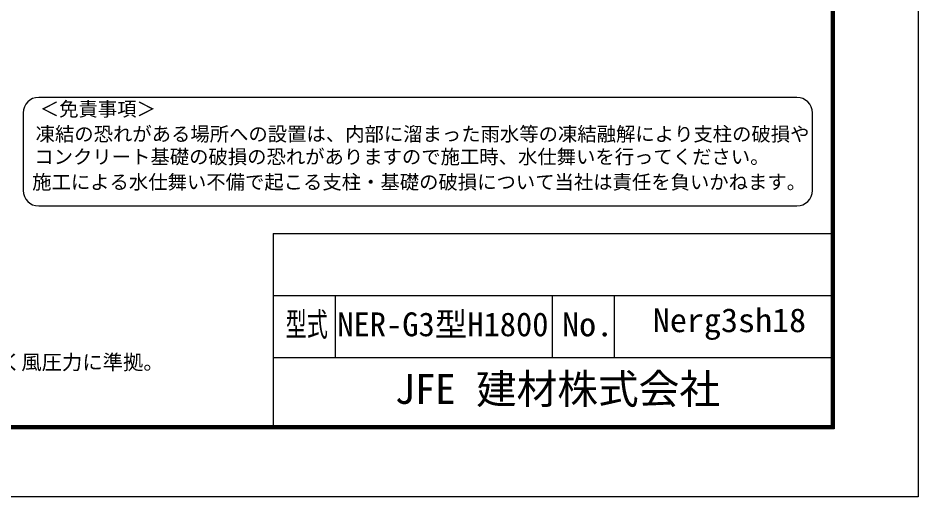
# Model space of a CAD drawing. Units: millimetres, scale not verified. Extents: x -6300 to 6300, y -4455 to 4455.
# Drawn here: x 1946 to 6300, y -4455 to -2138 of the extents above; entities that cross this region are included whole.
import ezdxf
from ezdxf.enums import TextEntityAlignment as Align

# ---------------------------------------------------------------- set-up
doc = ezdxf.new("R2010")
doc.units = ezdxf.units.MM
doc.header["$LTSCALE"] = 20
doc.layers.add('0-B_D-TTL-TXT', color=7, linetype='Continuous', lineweight=25)
doc.layers.add('0-C_D-TTL', color=7, linetype='Continuous', lineweight=25)
doc.styles.add('ＭＳ ゴシック', font='')
doc.styles.get('ＭＳ ゴシック').set_extended_font_data('MS Gothic')

msp = doc.modelspace()

# ---------------------------------------------------------------- linework, layer by layer
at = {"layer": '0-B_D-TTL-TXT', "color": 2}
for p, q in [((5714.1, -2521.96), (2045.78, -2521.96)), ((1970.78, -2596.96), (1970.78, -2971.96)), ((5789.1, -2971.96), (5789.1, -2596.96)), ((2045.78, -3046.96), (5714.1, -3046.96))]:
    msp.add_line(p, q, dxfattribs=at)
for centre, start, end in [((2045.78, -2596.96), 90, 180), ((5714.1, -2596.96), 0, 90), ((2045.78, -2971.96), 180, 270), ((5714.1, -2971.96), 270, 0)]:
    msp.add_arc(centre, 75, start, end, dxfattribs=at)
at = {"layer": '0-C_D-TTL'}
for p, q in [((3180, -3180), (3180, -4110)), ((3180, -3180), (5880, -3180)), ((3180, -3480), (5880, -3480)), ((3480, -3480), (3480, -3780)), ((4530, -3480), (4530, -3780)), ((4830, -3480), (4830, -3780)), ((3180, -3780), (5880, -3780))]:
    msp.add_line(p, q, dxfattribs=at)
at = {"layer": '0-C_D-TTL', "color": 2}
msp.add_lwpolyline([(-6300, 4455), (6300, 4455), (6300, -4455), (-6300, -4455)], close=True, dxfattribs=at)
at = {"layer": '0-C_D-TTL'}
for points in [[(-5895, 4125), (5895, 4125), (5895, -4125), (-5895, -4125)], [(-5891.25, 4121.25), (5891.25, 4121.25), (5891.25, -4121.25), (-5891.25, -4121.25)], [(-5887.5, 4117.5), (5887.5, 4117.5), (5887.5, -4117.5), (-5887.5, -4117.5)], [(-5883.75, 4113.75), (5883.75, 4113.75), (5883.75, -4113.75), (-5883.75, -4113.75)], [(-5880, 4110), (5880, 4110), (5880, -4110), (-5880, -4110)]]:
    msp.add_lwpolyline(points, close=True, dxfattribs=at)

# ---------------------------------------------------------------- texts
at = {"layer": '0-B_D-TTL-TXT', "style": 'ＭＳ ゴシック'}
for s, height, p in [('＜免責事項＞ \u3000\u3000', 68.62, (2051.33, -2633.23)), ('凍結の恐れがある場所への設置は、内部に溜まった雨水等の凍結融解により支柱の破損や', 68.62, (2031.05, -2753.97)), ('コンクリート基礎の破損の恐れがありますので施工時、水仕舞いを行ってください。', 68.62, (2024.88, -2864.11)), ('施工による水仕舞い不備で起こる支柱・基礎の破損について当社は責任を負いかねます。 ', 68.62, (2014.39, -2986.34)), ('NER-G3型H1800', 115.5, (3490.6, -3712.2)), ('（設計条件）風荷重：昭和57年改正 建築基準法・同施行令に基づく風圧力に準拠。', 72.14, (-1039.09, -3860.4)), ('JFE 建材株式会社', 144.3, (3768.57, -4047.76))]:
    msp.add_text(s, height=height, dxfattribs=at).set_placement(p, align=Align.BOTTOM_LEFT)
for s, width, p in [('型式', 0.65, (3240.4, -3712.2)), ('No.', 1.05, (4578, -3712.2)), ('Nerg3sh18', 1.05, (5017, -3692.2))]:
    msp.add_text(s, height=115.4, dxfattribs=dict(at, width=width)).set_placement(p, align=Align.BOTTOM_LEFT)

doc.saveas('drawing.dxf')
